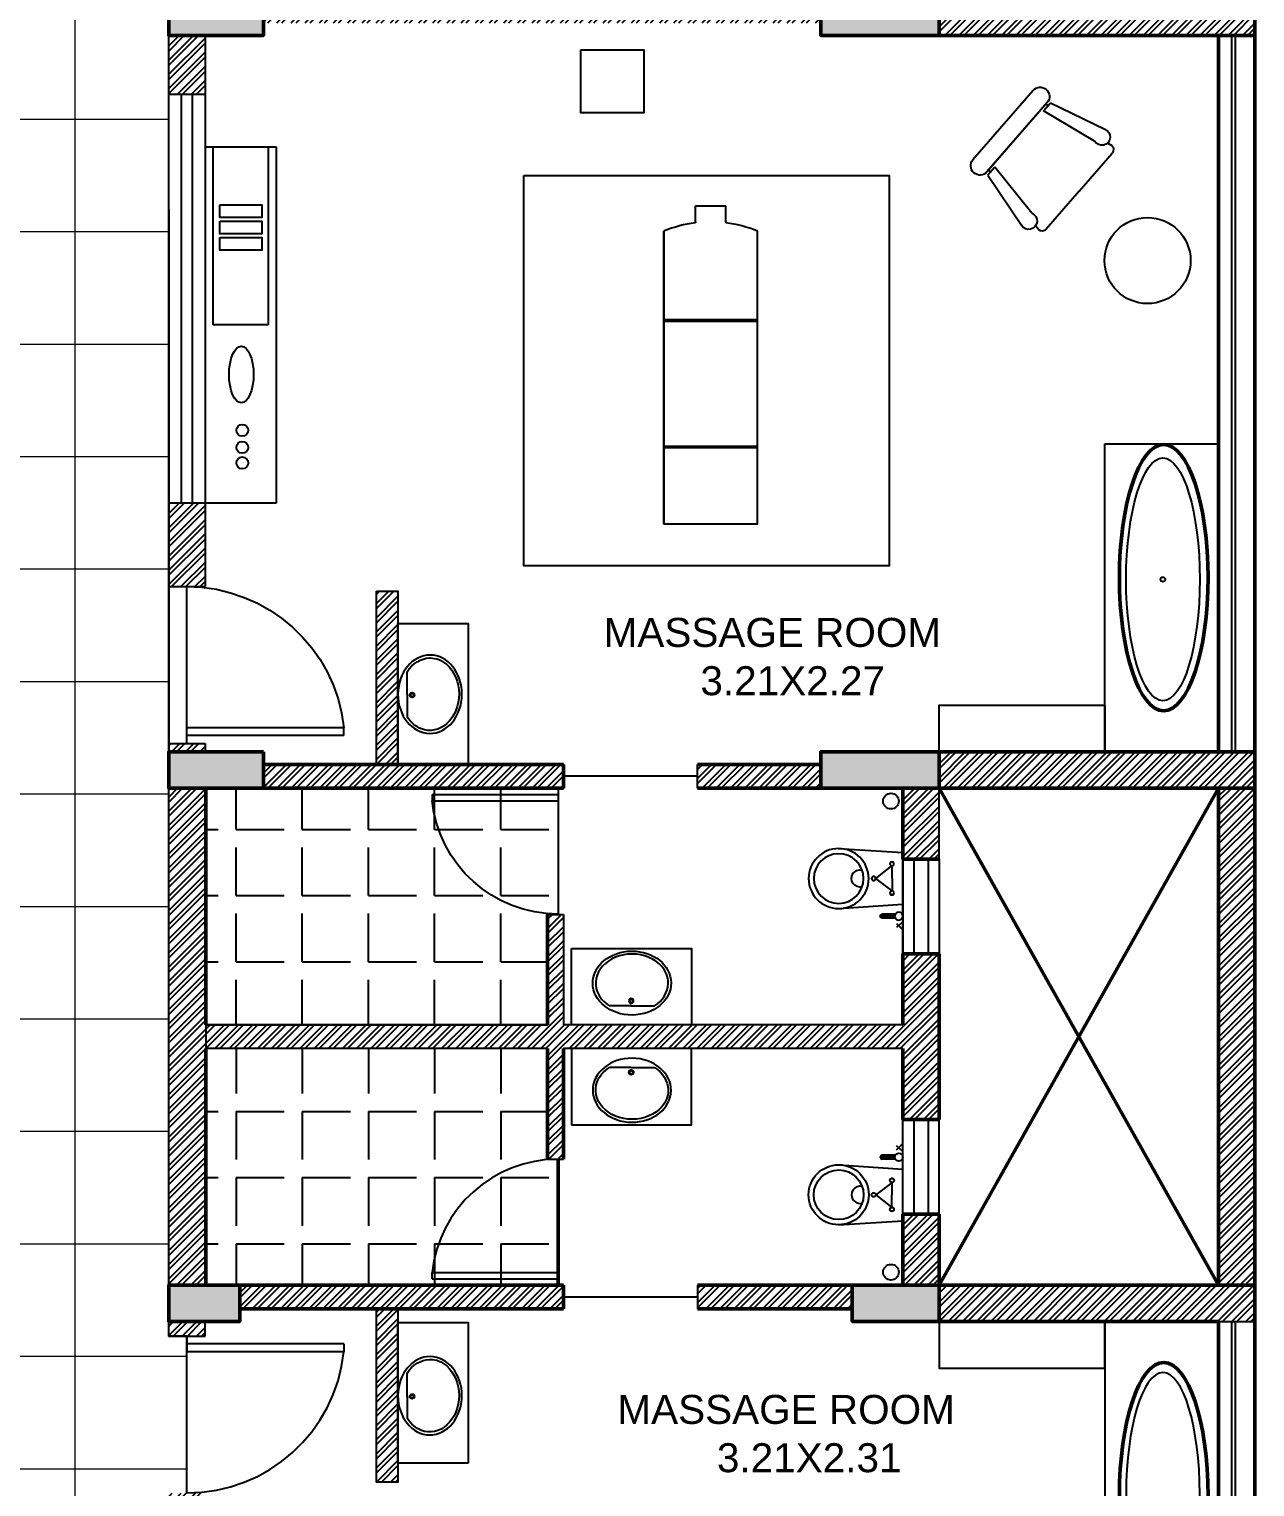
# Model space of a CAD drawing. Header units: millimetres. Extents: x 1521 to 3683, y 1649 to 3322.
# Drawn here: x 1668.648 to 1672.53, y 1659.332 to 1663.951 of the extents above; entities that cross this region are included whole.
import ezdxf

# ---------------------------------------------------------------- set-up
doc = ezdxf.new("R2010")
doc.units = ezdxf.units.MM
doc.header["$LTSCALE"] = 0.1
doc.linetypes.add('DASHED2', pattern=[0.375, 0.25, -0.125])
for name, color, linetype, lineweight in [('COL', 1, 'Continuous', 50), ('plan wall', 7, 'Continuous', 25), ('WALL', 7, 'Continuous', 50), ('WIN', 8, 'Continuous', 25)]:
    doc.layers.add(name, color=color, linetype=linetype, lineweight=lineweight)
doc.layers.add('toilet furniture', color=37, linetype='Continuous')
doc.styles.add('WORKING', font='ARIALN.TTF')
pattern_1 = [(45, (1042.899978, 936.663584), (-0.0224506403, 0.0224506403), []), (45, (1042.899978, 936.67946), (-0.0224506403, 0.0224506403), [])]

# ---------------------------------------------------------------- blocks, each defined once
blk = doc.blocks.new('A$C6D011404')
at = {"layer": 'toilet furniture'}
for q in [(118, 64), (434, 64)]:
    blk.add_line((281, 64), q, dxfattribs=at)
for radius in [16.7, 11.9]:
    blk.add_circle((281, 99), radius, dxfattribs=at)
at = {"layer": 'toilet furniture', "extrusion": (0, 0, -1)}
blk.add_ellipse((276, 225), major_axis=(276, -2), ratio=0.815709, start_param=3.141593, end_param=9.424778, dxfattribs=at)
at = {"layer": 'toilet furniture'}
blk.add_open_spline([(118, 64), (58, 102), (22, 162), (20, 223), (20, 225), (20, 227), (20, 268), (36, 309), (113, 396), (192, 429), (355, 430), (435, 397), (529, 293), (543, 225), (505, 126), (475, 90), (434, 64)], degree=3, knots=[5.365258, 5.365258, 5.365258, 5.365258, 6.257078, 6.257078, 6.283185, 6.283185, 6.283185, 6.901165, 6.901165, 7.841015, 7.841015, 8.780865, 8.780865, 9.720714, 9.720714, 10.328696, 10.328696, 10.328696, 10.328696], dxfattribs=at)
blk = doc.blocks.new('d')
for p, q in [((0.05, 1), (0.05, 0)), ((0.05, 1), (0.1, 1)), ((0.1, 1), (0.1, 0)), ((0, 0), (0.1, 0))]:
    blk.add_line(p, q)
at = {"linetype": 'DASHED2', "ltscale": 500}
blk.add_arc((-0.0055, 0.0001), 1.0055, 359.9965, 83.97793, dxfattribs=at)
blk = doc.blocks.new('A$C01EB0BB3')
for p, q in [((-0.0472, 0.1143), (0.4473, 0.1143)), ((-0.0972, 0.0643), (-0.0972, 0.0643)), ((-0.0472, 0.0143), (0.4473, 0.0143)), ((0.4973, 0.0643), (0.4973, 0.0643))]:
    blk.add_line(p, q)
at = {"linetype": 'Continuous'}
for p, q in [((0, 0), (-0.0571, 0)), ((-0.0571, -0.3143), (0, 0)), ((-0.0353, 0.0143), (-0.0374, 0.0006)), ((-0.0352, 0.0143), (0.4354, 0.0143)), ((0.4, 0), (0.4571, 0)), ((0.4571, -0.3143), (0.4, 0)), ((0.4374, 0.0003), (0.4353, 0.0143)), ((0.4571, 0), (0.5429, -0.3143)), ((-0.0571, 0), (-0.1429, -0.3143)), ((-0.0962, -0.3756), (-0.1, -0.4)), ((0.5, -0.4), (0.4959, -0.3739)), ((0.2, -0.4286), (-0.0714, -0.4286)), ((0.2, -0.4286), (0.4714, -0.4286))]:
    blk.add_line(p, q, dxfattribs=at)
for centre, start, end in [((-0.0472, 0.0643), 90, 180), ((0.4473, 0.0643), 0, 90), ((-0.0472, 0.0643), 180, 270), ((0.4473, 0.0643), 270, 0)]:
    blk.add_arc(centre, 0.05, start, end)
for centre, radius, start, end in [((-0.1, -0.3286), 0.0452, 161.56512, 18.43497), ((0.5, -0.3286), 0.0452, 161.56512, 18.43497), ((-0.0714, -0.4), 0.0286, 180.00002, 270.00002), ((0.4714, -0.4), 0.0286, 270.00002, 0.00002)]:
    blk.add_arc(centre, radius, start, end, dxfattribs=at)

msp = doc.modelspace()

# ---------------------------------------------------------------- hatches: boundary and pattern name
at = {"lineweight": 0}
h = msp.add_hatch(dxfattribs=at)
h.set_pattern_fill('NET', color=9, scale=0.11224, style=0)
h.set_pattern_definition([(0, (3.5102, 95.31282), (0, 0.35636287), []), (90, (3.5102, 95.31282), (-0.35636287, 0), [])])
h.paths.add_polyline_path([(1666.924, 1662.5161), (1667.8654, 1662.5161), (1667.8654, 1661.4286), (1667.8154, 1661.4286), (1667.8154, 1660.1261), (1667.8654, 1660.1261), (1667.8654, 1659.8011), (1667.8154, 1659.8011), (1667.8154, 1659.2711), (1668.3779, 1659.2711), (1668.3779, 1659.3086), (1668.5279, 1659.3086), (1668.5279, 1659.2711), (1669.0904, 1659.2711), (1669.0904, 1659.3126), (1669.1479, 1659.3126), (1669.1479, 1659.8099), (1669.0904, 1659.8099), (1669.0904, 1669.5961), (1665.3254, 1669.5961), (1665.3254, 1670.2711), (1663.0754, 1670.2711), (1663.0754, 1669.5961), (1658.5454, 1669.5961), (1658.5454, 1669.553), (1658.5364, 1669.553), (1658.5364, 1669.5122), (1658.5119, 1669.5122), (1658.5119, 1668.832), (1658.5228, 1668.832), (1658.5228, 1668.8184), (1658.5364, 1668.8184), (1658.5364, 1668.7912), (1658.5454, 1668.7912), (1658.5454, 1668.7461), (1658.7454, 1668.7461), (1658.7454, 1668.6961), (1660.6204, 1668.6961), (1660.6204, 1668.7461), (1661.6354, 1668.7461), (1661.6354, 1668.3461), (1661.5854, 1668.3461), (1661.5854, 1667.9986), (1662.5854, 1667.9986), (1662.5854, 1668.3461), (1662.5354, 1668.3461), (1662.5354, 1668.7461), (1663.2604, 1668.7461), (1663.2604, 1668.6961), (1665.1404, 1668.6961), (1665.1404, 1668.7461), (1665.4904, 1668.7461), (1665.4904, 1668.6961), (1667.4654, 1668.6961), (1667.4654, 1668.7461), (1667.8654, 1668.7461), (1667.8654, 1668.3961), (1667.8154, 1668.3961), (1667.8154, 1666.5886), (1667.8654, 1666.5886), (1667.8654, 1666.2386), (1667.8154, 1666.2386), (1667.8154, 1664.2311), (1667.8654, 1664.2311), (1667.8654, 1663.4161), (1667.4654, 1663.4161), (1667.4654, 1663.4661), (1666.924, 1663.4661)])
h.paths.add_polyline_path([(1666.6186, 1662.4661), (1666.6186, 1662.5161), (1666.5668, 1662.5161), (1666.5668, 1662.4661)])
h = msp.add_hatch()
h.set_pattern_fill('STEEL', color=256, scale=0.01, style=0)
h.set_pattern_definition(pattern_1)
h.paths.add_polyline_path([(1669.3904, 1664.0461), (1671.1554, 1664.0461), (1671.1554, 1663.9711), (1669.3904, 1663.9711)])
h.paths.add_polyline_path([(1671.5304, 1664.0461), (1672.5304, 1664.0461), (1672.5304, 1663.9311), (1671.5304, 1663.9311)])
h.paths.add_polyline_path([(1669.7482, 1662.1702), (1669.8165, 1662.1702), (1669.8165, 1661.6211), (1669.7482, 1661.6211)])
h.paths.add_polyline_path([(1671.5304, 1661.6611), (1672.5304, 1661.6611), (1672.5304, 1661.5461), (1671.5304, 1661.5461)])
h.paths.add_polyline_path([(1669.2054, 1664.2572), (1669.0909, 1664.2572), (1669.0909, 1665.5532), (1669.2054, 1665.5532), (1669.2054, 1665.7923), (1669.0904, 1665.7923), (1669.0904, 1664.0461), (1669.2054, 1664.0461)])
h = msp.add_hatch()
h.set_pattern_fill('STEEL', color=256, scale=0.01, style=0)
h.set_pattern_definition(pattern_1)
h.paths.add_polyline_path([(1669.0904, 1661.5461), (1669.2076, 1661.5461), (1669.2076, 1659.9711), (1669.0904, 1659.9711)])
h.paths.add_polyline_path([(1669.3904, 1661.6211), (1670.3405, 1661.6211), (1670.3405, 1661.5461), (1669.3904, 1661.5461)])
h.paths.add_polyline_path([(1669.2054, 1661.6876), (1669.0904, 1661.6876), (1669.0904, 1661.6611), (1669.2054, 1661.6611)])
h.paths.add_polyline_path([(1669.2054, 1662.4495), (1669.0909, 1662.4495), (1669.0909, 1663.7455), (1669.2054, 1663.7455), (1669.2054, 1663.9311), (1669.0904, 1663.9311), (1669.0904, 1662.1849), (1669.2054, 1662.1849)])
h = msp.add_hatch()
h.set_pattern_fill('STEEL', color=256, scale=0.01, style=0)
h.set_pattern_definition(pattern_1)
h.paths.add_polyline_path([(1671.1554, 1661.6211), (1670.7654, 1661.6211), (1670.7654, 1661.5461), (1671.1554, 1661.5461)])
h = msp.add_hatch()
h.set_pattern_fill('STEEL', color=256, scale=0.01, style=0)
h.set_pattern_definition(pattern_1)
h.paths.add_polyline_path([(1671.5304, 1661.5461), (1671.4154, 1661.5461), (1671.4154, 1661.3211), (1671.5304, 1661.3211)])
h.paths.add_polyline_path([(1671.5304, 1660.1961), (1671.4154, 1660.1961), (1671.4154, 1659.9711), (1671.5304, 1659.9711)])
h.paths.add_polyline_path([(1672.5304, 1659.9711), (1671.5304, 1659.9711), (1671.5304, 1659.8561), (1672.4154, 1659.8561), (1672.5304, 1659.8561)])
h.paths.add_polyline_path([(1672.5304, 1661.5461), (1672.4154, 1661.5461), (1672.4154, 1659.9711), (1672.5304, 1659.9711)])
h.paths.add_polyline_path([(1671.2554, 1659.9711), (1670.7654, 1659.9711), (1670.7654, 1659.8961), (1671.2554, 1659.8961)])
h.paths.add_polyline_path([(1670.3405, 1659.9711), (1669.3154, 1659.9711), (1669.3154, 1659.8961), (1670.3405, 1659.8961)])
h.paths.add_polyline_path([(1669.8165, 1659.8961), (1669.7482, 1659.8961), (1669.7482, 1659.3471), (1669.8165, 1659.3471)])
h.paths.add_polyline_path([(1669.2054, 1659.8561), (1669.0904, 1659.8561), (1669.0904, 1659.8099), (1669.2054, 1659.8099)])
h.paths.add_polyline_path([(1669.2054, 1657.8399), (1669.0909, 1657.8399), (1669.0909, 1659.136), (1669.2054, 1659.136), (1669.2054, 1659.3126), (1669.0904, 1659.3126), (1669.0904, 1657.6561), (1669.2054, 1657.6561)])
h = msp.add_hatch()
h.set_pattern_fill('ANGLE', color=253, scale=0.03, style=0)
h.set_pattern_definition([(0, (834.6661, 1068.38854), (0, 0.20955), [0.1524, -0.05715]), (90, (834.6661, 1068.38854), (-0.20955, 0), [0.1524, -0.05715])])
h.paths.add_polyline_path([(1669.2076, 1660.7961), (1670.2905, 1660.7961), (1670.2905, 1661.1466), (1670.3241, 1661.1466), (1670.3241, 1661.5461), (1669.2076, 1661.5461)])
h = msp.add_hatch()
h.set_pattern_fill('STEEL', color=256, scale=0.01, style=0)
h.set_pattern_definition(pattern_1)
h.paths.add_polyline_path([(1671.5304, 1661.0211), (1671.4154, 1661.0211), (1671.4154, 1660.9461), (1671.4154, 1660.7961), (1670.7655, 1660.7961), (1670.3404, 1660.7961), (1670.3404, 1661.1456), (1670.2905, 1661.1456), (1670.2905, 1660.7961), (1669.2076, 1660.7961), (1669.2076, 1660.7211), (1670.2905, 1660.7211), (1670.2905, 1660.3707), (1670.3239, 1660.3707), (1670.3239, 1660.3707), (1670.3405, 1660.3707), (1670.3405, 1660.7211), (1671.4154, 1660.7211), (1671.4154, 1660.4961), (1671.5304, 1660.4961)])
h = msp.add_hatch()
h.set_pattern_fill('ANGLE', color=253, scale=0.03, style=0)
h.set_pattern_definition([(0, (834.6661, 2253.1287), (0, -0.20955), [0.1524, -0.05715]), (270, (834.6661, 2253.1287), (-0.20955, 0), [0.1524, -0.05715])])
h.paths.add_polyline_path([(1669.2076, 1660.7211), (1670.2905, 1660.7211), (1670.2905, 1660.3707), (1670.3241, 1660.3707), (1670.3241, 1659.9711), (1669.2076, 1659.9711)])
at = {"layer": 'COL'}
h = msp.add_hatch(color=256, dxfattribs=at)
h.paths.add_polyline_path([(1667.8154, 1664.1811), (1667.8154, 1663.9311), (1667.7004, 1663.9311), (1667.7004, 1664.1811)])
h.paths.add_polyline_path([(1662.7004, 1666.5386), (1662.7004, 1666.2886), (1662.5854, 1666.2886), (1662.5854, 1666.5386)])
h.paths.add_polyline_path([(1662.5854, 1663.5811), (1662.8354, 1663.5811), (1662.8354, 1663.4661), (1662.5854, 1663.4661)])
h.paths.add_polyline_path([(1664.9504, 1663.5811), (1665.2004, 1663.5811), (1665.2004, 1663.4661), (1664.9504, 1663.4661)])
h.paths.add_polyline_path([(1667.8154, 1668.6961), (1667.8154, 1668.4461), (1667.7004, 1668.4461), (1667.7004, 1668.6961)])
h.paths.add_polyline_path([(1662.9604, 1668.6961), (1663.2104, 1668.6961), (1663.2104, 1668.5811), (1662.9604, 1668.5811)])
h.paths.add_polyline_path([(1665.1904, 1668.6961), (1665.4404, 1668.6961), (1665.4404, 1668.5811), (1665.1904, 1668.5811)])
h.paths.add_polyline_path([(1667.8154, 1666.5386), (1667.8154, 1666.2886), (1667.7004, 1666.2886), (1667.7004, 1666.5386)])
h.paths.add_polyline_path([(1669.0904, 1664.0461), (1669.3904, 1664.0461), (1669.3904, 1663.9311), (1669.0904, 1663.9311)])
h.paths.add_polyline_path([(1669.2054, 1669.8961), (1669.2054, 1669.5961), (1669.0904, 1669.5961), (1669.0904, 1669.8961)])
h.paths.add_polyline_path([(1671.2304, 1672.0361), (1671.5304, 1672.0361), (1671.5304, 1671.9211), (1671.2304, 1671.9211)])
h.paths.add_polyline_path([(1669.0904, 1672.0361), (1669.3904, 1672.0361), (1669.3904, 1671.9211), (1669.0904, 1671.9211)])
h.paths.add_polyline_path([(1671.1554, 1664.0461), (1671.5304, 1664.0461), (1671.5304, 1663.9311), (1671.1554, 1663.9311)])
h.paths.add_polyline_path([(1671.5304, 1661.6611), (1671.5304, 1661.5461), (1671.1554, 1661.5461), (1671.1554, 1661.6611)])
h.paths.add_polyline_path([(1671.5304, 1666.4711), (1671.5304, 1666.3561), (1671.1554, 1666.3561), (1671.1554, 1666.4711)])
h.paths.add_polyline_path([(1665.3254, 1669.9711), (1665.4404, 1669.9711), (1665.4404, 1669.5961), (1665.3254, 1669.5961)])
edge = h.paths.add_edge_path()
edge.add_line((1671.5304, 1668.5811), (1671.1554, 1668.5811))
edge.add_line((1671.1554, 1668.5811), (1671.1554, 1668.6961))
edge.add_line((1671.1554, 1668.6961), (1671.5304, 1668.6961))
h.paths.add_polyline_path([(1669.3904, 1668.6961), (1669.3904, 1668.5811), (1669.0904, 1668.5811), (1669.0904, 1668.6961)])
h.paths.add_polyline_path([(1666.6004, 1672.0361), (1666.6004, 1671.9211), (1666.3004, 1671.9211), (1666.3004, 1672.0361)])
h.paths.add_polyline_path([(1665.3254, 1672.0361), (1665.4404, 1672.0361), (1665.4404, 1671.7361), (1665.3254, 1671.7361)])
h.paths.add_polyline_path([(1662.9604, 1672.0361), (1663.0754, 1672.0361), (1663.0754, 1671.7361), (1662.9604, 1671.7361)])
h.paths.add_polyline_path([(1667.8154, 1657.4311), (1667.7004, 1657.4311), (1667.7004, 1657.6561), (1667.8154, 1657.6561)])
h.paths.add_polyline_path([(1671.2554, 1659.9711), (1671.5304, 1659.9711), (1671.5304, 1659.8561), (1671.2554, 1659.8561)])
h.paths.add_polyline_path([(1658.4704, 1669.8211), (1658.5854, 1669.8211), (1658.5854, 1669.5961), (1658.4704, 1669.5961)])
h.paths.add_polyline_path([(1671.3054, 1657.4311), (1671.3054, 1657.5461), (1671.5304, 1657.5461), (1671.5304, 1657.4311)])
h.paths.add_polyline_path([(1660.7804, 1669.8211), (1660.8954, 1669.8211), (1660.8954, 1669.5961), (1660.7804, 1669.5961)])
h.paths.add_polyline_path([(1660.7804, 1672.0361), (1660.8954, 1672.0361), (1660.8954, 1671.8111), (1660.7804, 1671.8111)])
h.paths.add_polyline_path([(1658.4704, 1672.0361), (1658.5854, 1672.0361), (1658.5854, 1671.8111), (1658.4704, 1671.8111)])
h.paths.add_polyline_path([(1669.2054, 1657.4311), (1669.0904, 1657.4311), (1669.0904, 1657.6561), (1669.2054, 1657.6561)])
h.paths.add_polyline_path([(1669.3154, 1659.9711), (1669.3154, 1659.8561), (1669.0904, 1659.8561), (1669.0904, 1659.9711)])
h.paths.add_polyline_path([(1658.6954, 1668.6961), (1658.6954, 1668.5811), (1658.4704, 1668.5811), (1658.4704, 1668.6961)])
h.paths.add_polyline_path([(1656.8554, 1668.8061), (1656.9704, 1668.8061), (1656.9704, 1668.5811), (1656.8554, 1668.5811)])
h.paths.add_polyline_path([(1656.8554, 1672.0361), (1656.9704, 1672.0361), (1656.9704, 1671.8111), (1656.8554, 1671.8111)])
h.paths.add_polyline_path([(1660.8954, 1668.6961), (1660.8954, 1668.5811), (1660.6704, 1668.5811), (1660.6704, 1668.6961)])
h.paths.add_polyline_path([(1664.5004, 1670.2711), (1664.5004, 1671.0961), (1663.9004, 1671.0961), (1663.9004, 1670.2711), (1663.8254, 1670.2711), (1663.8254, 1671.1711), (1664.5754, 1671.1711), (1664.5754, 1670.2711)])
h.paths.add_polyline_path([(1669.0904, 1666.4711), (1669.3904, 1666.4711), (1669.3904, 1666.3561), (1669.0904, 1666.3561)])
h.paths.add_polyline_path([(1669.3904, 1661.6611), (1669.3904, 1661.5461), (1669.0904, 1661.5461), (1669.0904, 1661.6611)])
h.paths.add_polyline_path([(1667.8154, 1659.8511), (1667.7004, 1659.8511), (1667.7004, 1660.0761), (1667.8154, 1660.0761)])
h.paths.add_polyline_path([(1667.8154, 1661.7286), (1667.8154, 1661.4786), (1667.7004, 1661.4786), (1667.7004, 1661.7286)])
h.paths.add_polyline_path([(1662.9604, 1669.8961), (1663.0754, 1669.8961), (1663.0754, 1669.5961), (1662.9604, 1669.5961)])

# ---------------------------------------------------------------- linework, layer by layer
for p, q in [((1669.0904, 1663.8775), (1669.0904, 1663.9311)), ((1669.2054, 1663.9311), (1669.2054, 1662.1849)), ((1672.4566, 1663.9311), (1672.4566, 1661.6611)), ((1672.4685, 1663.9311), (1672.4685, 1661.6611)), ((1669.2054, 1663.5781), (1669.4304, 1663.5781)), ((1669.2304, 1663.5781), (1669.2304, 1663.0138)), ((1669.4054, 1663.5781), (1669.4054, 1663.0138)), ((1669.4304, 1663.5781), (1669.4304, 1662.4495)), ((1669.0904, 1663.3803), (1669.0904, 1661.6611)), ((1669.4054, 1663.0138), (1669.2304, 1663.0138)), ((1669.4304, 1662.4495), (1669.2054, 1662.4495)), ((1669.0905, 1662.1849), (1669.2054, 1662.1849)), ((1669.1479, 1661.7373), (1669.148, 1662.1849)), ((1669.0904, 1661.6876), (1669.2054, 1661.6876)), ((1669.2054, 1661.6876), (1669.2054, 1661.6611)), ((1670.7654, 1661.5461), (1670.7654, 1661.6211)), ((1670.7654, 1661.5836), (1670.3405, 1661.5836)), ((1669.0904, 1659.9711), (1669.0904, 1661.5461)), ((1670.7654, 1661.5461), (1671.4154, 1661.5461)), ((1671.4154, 1660.9461), (1671.4154, 1661.5461)), ((1671.5304, 1661.3211), (1671.5304, 1661.5461)), ((1670.3241, 1661.5062), (1670.3241, 1661.1456)), ((1670.2905, 1661.1456), (1670.3404, 1661.1456)), ((1670.3404, 1661.1456), (1670.3404, 1660.7961)), ((1670.2905, 1660.7961), (1669.2076, 1660.7961)), ((1670.7655, 1660.7961), (1670.3404, 1660.7961)), ((1670.2905, 1660.7211), (1669.2076, 1660.7211)), ((1671.4154, 1660.7211), (1670.3405, 1660.7211)), ((1670.2905, 1660.3707), (1670.3405, 1660.3707)), ((1670.7654, 1659.9711), (1670.7654, 1659.8961)), ((1670.7654, 1659.9336), (1670.3405, 1659.9336)), ((1669.0904, 1659.8099), (1669.0904, 1659.8561)), ((1669.2054, 1659.8099), (1669.2054, 1659.8561)), ((1672.4154, 1659.8561), (1672.5304, 1659.8561)), ((1672.4566, 1659.8561), (1672.4566, 1657.5461)), ((1672.4685, 1659.8561), (1672.4685, 1657.5461)), ((1669.0904, 1659.8099), (1669.2054, 1659.8099))]:
    msp.add_line(p, q)
at = {"lineweight": 25}
for p, q in [((1671.3834, 1661.2079), (1671.3789, 1661.2079)), ((1671.3834, 1660.3093), (1671.3789, 1660.3093))]:
    msp.add_line(p, q, dxfattribs=at)
for points in [[(1669.1479, 1659.3126), (1669.1479, 1659.8099), (1669.0904, 1659.8099), (1669.0904, 1669.5961), (1665.3254, 1669.5961), (1665.3254, 1670.2711), (1663.0754, 1670.2711), (1663.0754, 1669.5961), (1658.5454, 1669.5961), (1658.5454, 1669.553), (1658.5364, 1669.553)], [(1669.2054, 1661.6876), (1669.2054, 1661.6611), (1669.0904, 1661.6611), (1669.0904, 1663.9311), (1669.2054, 1663.9311), (1669.2054, 1662.1849)], [(1669.2076, 1660.7961), (1670.2905, 1660.7961), (1670.2905, 1661.1456)]]:
    msp.add_lwpolyline(points)
for points in [[(1671.5304, 1664.0461), (1672.5304, 1664.0461), (1672.5304, 1663.9311), (1671.5304, 1663.9311)], [(1670.3953, 1663.8852), (1670.5948, 1663.8852), (1670.5948, 1663.6859), (1670.3953, 1663.6859)], [(1670.2153, 1663.4878), (1671.3722, 1663.4878), (1671.3722, 1662.2504), (1670.2153, 1662.2504)], [(1669.2522, 1663.3947), (1669.3848, 1663.3947), (1669.3848, 1663.3544), (1669.2522, 1663.3544)], [(1669.2522, 1663.3432), (1669.3848, 1663.3432), (1669.3848, 1663.3029), (1669.2522, 1663.3029)], [(1669.2522, 1663.291), (1669.3848, 1663.291), (1669.3848, 1663.2507), (1669.2522, 1663.2507)], [(1672.0558, 1662.6371), (1672.4154, 1662.6371), (1672.4154, 1661.6611), (1672.0558, 1661.6611)], [(1669.7482, 1662.1702), (1669.8165, 1662.1702), (1669.8165, 1661.6211), (1669.7482, 1661.6211)], [(1670.0393, 1661.6211), (1669.8165, 1661.6211), (1669.8165, 1662.0674), (1670.0393, 1662.0674)], [(1672.0558, 1661.6611), (1671.5304, 1661.6611), (1671.5304, 1661.8087), (1672.0558, 1661.8087)], [(1671.5304, 1661.6611), (1672.5304, 1661.6611), (1672.5304, 1661.5461), (1671.5304, 1661.5461)], [(1669.3904, 1661.6211), (1670.3405, 1661.6211), (1670.3405, 1661.5461), (1669.3904, 1661.5461)], [(1669.0904, 1661.5461), (1669.2076, 1661.5461), (1669.2076, 1659.9711), (1669.0904, 1659.9711)], [(1670.3661, 1661.0376), (1670.7463, 1661.0376), (1670.7463, 1660.7961), (1670.3661, 1660.7961)], [(1670.3661, 1660.4797), (1670.7463, 1660.4797), (1670.7463, 1660.7211), (1670.3661, 1660.7211)], [(1669.7482, 1659.8961), (1669.8165, 1659.8961), (1669.8165, 1659.3471), (1669.7482, 1659.3471)], [(1670.0393, 1659.4068), (1669.8165, 1659.4068), (1669.8165, 1659.8531), (1670.0393, 1659.8531)], [(1672.0558, 1659.8561), (1671.5304, 1659.8561), (1671.5304, 1659.7086), (1672.0558, 1659.7086)], [(1672.0558, 1658.8802), (1672.4154, 1658.8802), (1672.4154, 1659.8561), (1672.0558, 1659.8561)]]:
    msp.add_lwpolyline(points, close=True)
at = {"color": 9}
msp.add_lwpolyline([(1669.2054, 1663.7455), (1669.2054, 1662.4495), (1669.0909, 1662.4495), (1669.0909, 1663.7455)], close=True, dxfattribs=at)
for centre, radius in [((1672.1905, 1663.2179), 0.1364), ((1669.3233, 1662.68), 0.0187), ((1669.3233, 1662.6259), 0.0187), ((1669.3233, 1662.5767), 0.0187), ((1672.2393, 1662.2076), 0.00753)]:
    msp.add_circle(centre, radius)
for centre, major_axis, ratio in [((1669.3203, 1662.8568), (0, -0.0898), 0.432836), ((1672.2393, 1662.2076), (0, 0.3847), 0.303153)]:
    msp.add_ellipse(centre, major_axis=major_axis, ratio=ratio)
at = {"extrusion": (0, 0, -1)}
msp.add_ellipse((1672.2393, 1659.3096), major_axis=(0, -0.3847), ratio=0.303153, dxfattribs=at)
at = {"layer": 'COL'}
for points in [[(1669.0904, 1664.0461), (1669.3904, 1664.0461), (1669.3904, 1663.9311), (1669.0904, 1663.9311)], [(1671.1554, 1664.0461), (1671.5304, 1664.0461), (1671.5304, 1663.9311), (1671.1554, 1663.9311)], [(1669.3904, 1661.6611), (1669.3904, 1661.5461), (1669.0904, 1661.5461), (1669.0904, 1661.6611)], [(1671.5304, 1661.6611), (1671.5304, 1661.5461), (1671.1554, 1661.5461), (1671.1554, 1661.6611)], [(1669.3154, 1659.9711), (1669.3154, 1659.8561), (1669.0904, 1659.8561), (1669.0904, 1659.9711)], [(1671.2554, 1659.9711), (1671.5304, 1659.9711), (1671.5304, 1659.8561), (1671.2554, 1659.8561)]]:
    msp.add_lwpolyline(points, close=True, dxfattribs=at)
at = {"layer": 'plan wall'}
for p, q in [((1670.7583, 1663.3401), (1670.7583, 1663.3915)), ((1670.7583, 1663.3915), (1670.8552, 1663.3915)), ((1670.8552, 1663.3401), (1670.8552, 1663.3915)), ((1670.6588, 1662.3831), (1670.6588, 1663.3112)), ((1670.7583, 1663.3401), (1670.7583, 1663.3371)), ((1670.8552, 1663.3401), (1670.8552, 1663.3371)), ((1670.6588, 1662.6252), (1670.6588, 1663.1094)), ((1670.6588, 1663.0307), (1670.9547, 1663.0307)), ((1670.6588, 1663.0258), (1670.9547, 1663.0258)), ((1670.6588, 1662.63), (1670.9547, 1662.63)), ((1670.6588, 1662.3831), (1670.6588, 1662.6252)), ((1670.6588, 1662.6252), (1670.9547, 1662.6252)), ((1670.6588, 1662.3831), (1670.6588, 1662.5768)), ((1671.4792, 1661.4572), (1671.4791, 1661.4572)), ((1671.2119, 1661.3547), (1671.4154, 1661.342)), ((1671.3295, 1661.2599), (1671.3811, 1661.2996)), ((1671.3811, 1661.2996), (1671.3813, 1661.2204)), ((1671.3813, 1661.2204), (1671.3295, 1661.2599)), ((1671.2124, 1661.1645), (1671.4154, 1661.1783)), ((1671.3904, 1661.1405), (1671.3439, 1661.1404)), ((1671.392, 1661.1468), (1671.349, 1661.1467)), ((1671.392, 1661.1343), (1671.349, 1661.1342)), ((1671.3953, 1661.1177), (1671.4154, 1661.0971)), ((1671.4154, 1661.1221), (1671.3954, 1661.1047)), ((1671.4154, 1660.7961), (1670.7655, 1660.7961)), ((1671.3953, 1660.3995), (1671.4154, 1660.4201)), ((1671.4154, 1660.3952), (1671.3954, 1660.4126)), ((1671.2124, 1660.3527), (1671.4154, 1660.339)), ((1671.3904, 1660.3767), (1671.3439, 1660.3768)), ((1671.392, 1660.383), (1671.349, 1660.3831)), ((1671.392, 1660.3705), (1671.349, 1660.3706)), ((1671.3813, 1660.2968), (1671.3295, 1660.2573)), ((1671.3811, 1660.2176), (1671.3813, 1660.2968)), ((1671.3295, 1660.2573), (1671.3811, 1660.2176)), ((1671.2119, 1660.1625), (1671.4154, 1660.1753))]:
    msp.add_line(p, q, dxfattribs=at)
msp.add_lwpolyline([(1670.6588, 1663.3112), (1670.6588, 1662.3831), (1670.9547, 1662.3831), (1670.9547, 1663.3112)], dxfattribs=at)
for centre in [(1671.3778, 1661.5051), (1671.3778, 1660.0121)]:
    msp.add_circle(centre, 0.025, dxfattribs=at)
for start, end in [(97.0786, 112.1238), (67.8762, 82.9214)]:
    msp.add_arc((1670.8068, 1662.9473), 0.3929, start, end, dxfattribs=at)
at = {"layer": 'plan wall', "extrusion": (0, 0, -1)}
for centre, major_axis, ratio, start_param, end_param in [((1671.2122, 1661.2596), (0.0951, -0.0004), 0.999966, -0.006354705291457, 6.276830601888128), ((1671.2122, 1661.2596), (-0.0788, -0.0017), 0.999966, 3.16012, 9.443305), ((1671.2801, 1661.2598), (-0.0272, -0.0003), 0.999965, 4.485347, 8.095194), ((1671.3809, 1661.3061), (0.00637, -0.00104), 0.999965, -0.163951, 6.119234), ((1671.323, 1661.2599), (-0.00645, -0.00022), 0.999964, 3.173959, 9.457144), ((1671.3811, 1661.214), (-0.00645, -0.00022), 0.999964, 3.173921, 9.457106), ((1671.3502, 1661.1404), (0.00624, -0.00027), 0.999966, 1.524714, 4.666306), ((1671.4029, 1661.1405), (-0.0125, -0.0002), 0.999968, 3.157287497747048, 9.440472804926635)]:
    msp.add_ellipse(centre, major_axis=major_axis, ratio=ratio, start_param=start_param, end_param=end_param, dxfattribs=at)
at = {"layer": 'plan wall'}
for centre, major_axis, ratio, start_param, end_param in [((1671.2122, 1660.2576), (0.0951, 0.0004), 0.999966, -0.006354705291457, 6.276830601888128), ((1671.3502, 1660.3768), (0.00624, 0.00027), 0.999966, 1.524714, 4.666306), ((1671.4029, 1660.3767), (-0.0125, 0.0002), 0.999968, 3.157287497747048, 9.440472804926635), ((1671.2122, 1660.2576), (-0.0788, 0.0017), 0.999966, 3.16012, 9.443305), ((1671.3811, 1660.3032), (-0.00645, 0.00022), 0.999964, 3.173921, 9.457106), ((1671.2801, 1660.2574), (-0.0272, 0.0003), 0.999965, 4.485347, 8.095194), ((1671.323, 1660.2573), (-0.00645, 0.00022), 0.999964, 3.173959, 9.457144), ((1671.3809, 1660.2112), (0.00637, 0.00104), 0.999965, -0.163951, 6.119234)]:
    msp.add_ellipse(centre, major_axis=major_axis, ratio=ratio, start_param=start_param, end_param=end_param, dxfattribs=at)
at = {"layer": 'WALL'}
for p, q in [((1672.5304, 1672.0361), (1672.5304, 1657.4311)), ((1671.5304, 1663.9311), (1672.5304, 1663.9311)), ((1672.4154, 1663.9311), (1672.4154, 1661.6611)), ((1671.5304, 1661.6611), (1672.5304, 1661.6611)), ((1669.3904, 1661.6211), (1670.3405, 1661.6211)), ((1670.3405, 1661.6211), (1670.3405, 1661.5461)), ((1670.7654, 1661.6211), (1671.1554, 1661.6211)), ((1669.1654, 1661.5461), (1670.3405, 1661.5461)), ((1669.2076, 1661.5461), (1669.2076, 1660.7961)), ((1670.7654, 1661.5461), (1671.1554, 1661.5461)), ((1671.4154, 1661.3211), (1671.4154, 1661.5461)), ((1671.5304, 1661.5461), (1672.5304, 1661.5461)), ((1672.4154, 1661.5461), (1671.5304, 1659.9711)), ((1671.5304, 1661.5461), (1672.4154, 1659.9711)), ((1672.4154, 1661.5461), (1672.4154, 1659.9711)), ((1671.4154, 1661.3211), (1671.5304, 1661.3211)), ((1670.2905, 1661.1456), (1670.2905, 1660.7961)), ((1671.4154, 1660.7961), (1671.4154, 1661.0211)), ((1671.4154, 1661.0211), (1671.5304, 1661.0211)), ((1671.5304, 1661.0211), (1671.5304, 1660.4961)), ((1669.2076, 1660.7211), (1669.2076, 1659.9711)), ((1670.2905, 1660.7211), (1670.2905, 1660.3707)), ((1670.3405, 1660.7211), (1670.3405, 1660.3707)), ((1671.4154, 1660.4961), (1671.4154, 1660.7211)), ((1671.4154, 1660.4961), (1671.5304, 1660.4961)), ((1670.3241, 1660.3691), (1670.3241, 1659.9711)), ((1671.4154, 1659.9711), (1671.4154, 1660.1961)), ((1671.4154, 1660.1961), (1671.5304, 1660.1961)), ((1671.5304, 1660.1961), (1671.5304, 1659.8961)), ((1669.0904, 1659.9711), (1669.0904, 1659.8961)), ((1669.0904, 1659.9711), (1669.1654, 1659.9711)), ((1669.0904, 1659.9711), (1670.3405, 1659.9711)), ((1670.3405, 1659.9711), (1670.3405, 1659.8961)), ((1670.7654, 1659.9711), (1671.2554, 1659.9711)), ((1671.5304, 1659.9711), (1672.5304, 1659.9711)), ((1669.3154, 1659.8961), (1670.3405, 1659.8961)), ((1670.7654, 1659.8961), (1671.2554, 1659.8961)), ((1671.5304, 1659.8561), (1672.4154, 1659.8561)), ((1672.4154, 1659.8561), (1672.4154, 1657.5461))]:
    msp.add_line(p, q, dxfattribs=at)
msp.add_ellipse((1672.2418, 1662.2131), major_axis=(0, 0.4219), ratio=0.332568, dxfattribs=at)
at = {"layer": 'WALL', "extrusion": (0, 0, -1)}
msp.add_ellipse((1672.2418, 1659.3042), major_axis=(0, -0.4219), ratio=0.332568, dxfattribs=at)
at = {"layer": 'WIN'}
for p, q in [((1669.1307, 1662.4495), (1669.1307, 1663.7455)), ((1669.1656, 1662.4495), (1669.1656, 1663.7455)), ((1671.4154, 1661.3211), (1671.4154, 1661.0211)), ((1671.4504, 1661.3211), (1671.4504, 1661.0211)), ((1671.4954, 1661.3211), (1671.4954, 1661.0211)), ((1671.5304, 1661.3211), (1671.5304, 1661.0211)), ((1671.4154, 1660.1961), (1671.4154, 1660.4961)), ((1671.4504, 1660.4961), (1671.4504, 1660.1961)), ((1671.4954, 1660.4961), (1671.4954, 1660.1961)), ((1671.5304, 1660.1961), (1671.5304, 1660.4961))]:
    msp.add_line(p, q, dxfattribs=at)

# ---------------------------------------------------------------- block references
at = {"xscale": -0.5881550862645032, "yscale": 0.5881550862646563, "zscale": 0.5881550862646928, "rotation": 49.03205130062314}
msp.add_blockref('A$C01EB0BB3', (1671.8609, 1663.6919), dxfattribs=at)
at = {"layer": 'plan wall'}
for name, p, xscale, yscale, zscale, rotation in [('d', (1669.1479, 1661.6876), -0.4972713632336295, 0.4972713317874878, 0.4972713449530568, 269.9964978190129), ('A$C6D011404', (1669.8165, 1661.9677), 0.0004499816906335, 0.0004500122070112, 0.00045, 269.9961142152919), ('d', (1670.3241, 1661.5461), -0.3995506868434306, 0.3995507202148474, 0.3995507301424014, 89.97867897371121), ('A$C6D011404', (1670.6816, 1660.8272), -0.0004499816906335, 0.0004500122070112, 0.00045, 0.0038857847080021), ('A$C6D011404', (1670.6816, 1660.6901), 0.0004499816906335, 0.0004500122070112, 0.00045, 179.996114215292), ('d', (1670.3241, 1659.9711), 0.3995506868434306, 0.3995507202148474, 0.3995507301424014, 90.02132102628879), ('d', (1669.1478, 1659.8099), 0.4972713632336295, 0.4972713317872604, 0.4972713449530568, 270.003502180987), ('A$C6D011404', (1669.8165, 1659.745), 0.0004499816906335, 0.0004500122070112, 0.00045, 269.9961142152919)]:
    msp.add_blockref(name, p, dxfattribs=dict(at, xscale=xscale, yscale=yscale, zscale=zscale, rotation=rotation))

# ---------------------------------------------------------------- texts
at = {"ltscale": 0.2, "char_height": 0.091816, "width": 2.429084, "attachment_point": 1, "style": 'WORKING'}
for s, insert in [('\\pi0.6898;{\\f@Arial Unicode MS|b0|i0|c0|p34;MASSAGE ROOM\\P\\pi0.85373;    3.21X2.27}', (1669.778, 1662.0855)), ('\\pi0.6898;{\\f@Arial Unicode MS|b0|i0|c0|p34;MASSAGE ROOM\\P\\pi0.86247;    3.21X2.31}', (1669.8216, 1659.6234))]:
    msp.add_mtext(s, dxfattribs=dict(at, insert=insert))

doc.saveas('drawing.dxf')
